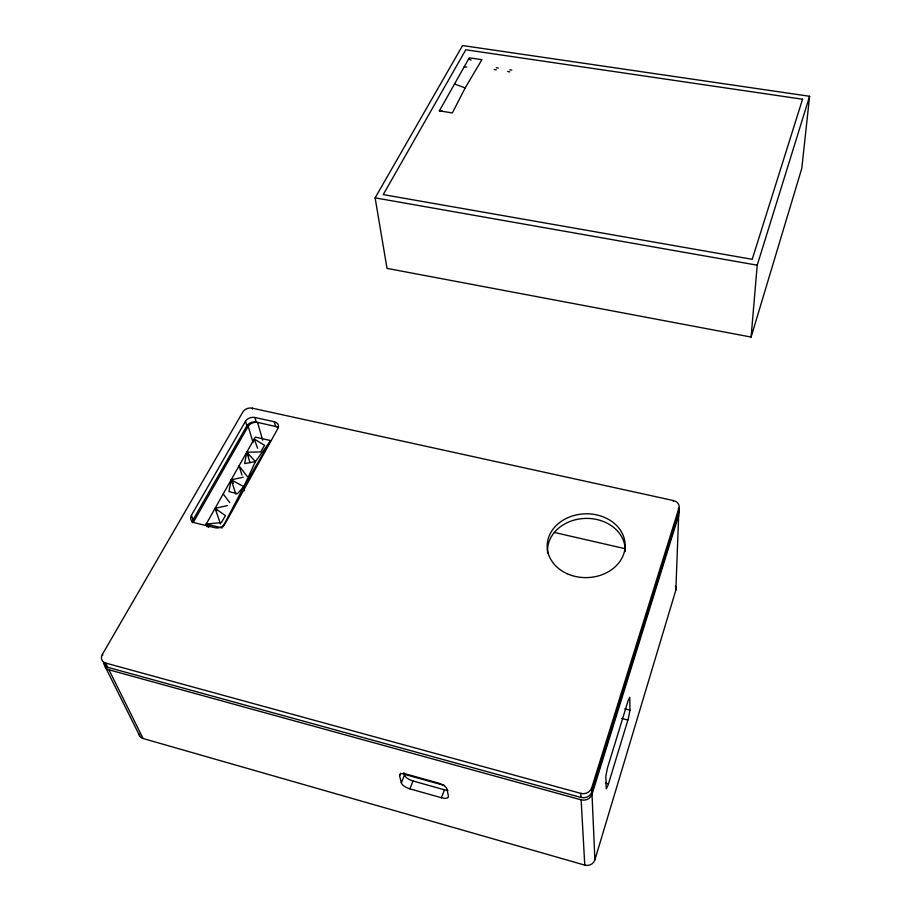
<?xml version="1.0" encoding="UTF-8"?>
<svg xmlns="http://www.w3.org/2000/svg" width="911" height="911" viewBox="0 0 911 911"><rect width="100%" height="100%" fill="white"/><g stroke="black" fill="none" stroke-linecap="round" stroke-linejoin="round"><path stroke-width="1.37" d="M629.968 710.17L628.465 718.027A10.693 1.366 -77 0 1 627.895 720.043L608.468 783.836A11.126 1.446 -76.7 0 1 607.853 785.737L606.259 788.789L605.815 776.218L607.386 768.269A11.205 1.469 -76.7 0 1 608.013 766.117L627.804 701.709A10.761 1.389 -77 0 1 628.385 699.921L629.786 697.245L629.968 710.17L624.821 708.838M673.309 501.403L673.343 500.538L252.267 408.162A7.208 5.215 -15.8 0 0 242.873 411.943L102.396 654.337A8.518 6.536 -28.3 0 0 105.608 663.049L107.714 667.308L580.99 797.444A8.791 8.153 0.7 0 0 591.911 791.898L678.775 512.688L678.957 508.076A7.698 6.126 3.3 0 0 673.343 500.538M139.098 733.947A7.914 6.32 -31.2 0 0 143.084 738.514L584.782 865.12A8.153 7.812 4.4 0 0 594.894 859.836L675.848 590.077L678.672 515.387A7.652 6.115 3.4 0 0 678.171 511.299M751.097 337.059L757.212 265.192L809.606 96.281L462.572 45.55L375.116 197.858L387.016 268.381L751.097 337.059L801.794 168.341L809.606 96.281M257.631 448.201L254.203 439L264.6 445.331L260.671 451.947L246.767 452.175L244.638 463.597L255.422 461.615L270.704 440.571L255.274 437.098L206.216 524.041L207.15 526.672M243.191 477.239L231.178 479.801L228.923 491.564L237.429 493.705L243.818 486.656L270.704 440.571M594.894 859.836L592.013 794.301L678.672 515.387M591.911 791.898L591.729 787.81L678.957 508.076M400.669 773.234L399.599 775.865L401.33 782.891A8.21 3.325 22.5 0 0 409.87 788.846L441.448 797.751L444.477 789.814A8.233 3.382 22 0 0 447.916 790.384M409.87 788.846L412.99 780.989A8.188 3.348 22.4 0 1 404.495 775.033L403.926 772.676M401.33 782.891L404.495 775.033M465.179 87.923L452.368 112.918L439.364 110.857L469.29 57.814L481.896 59.682L465.179 87.923L454.521 84.006M222.922 526.695L243.818 486.656L255.422 461.615L246.767 452.175L250.047 462.697M193.178 522.538L248.202 426.302A7.197 5.261 -16 0 1 257.574 422.51L262.687 440.229M192.267 522.686A7.698 5.796 -20.5 0 1 193.052 519.828L246.847 425.892A7.231 5.272 -16 0 1 256.253 422.089L278.367 427.122M191.412 515.341L245.48 421.292A7.254 5.284 -16 0 1 254.932 417.489L274.325 421.77A7.265 5.329 -15.4 0 1 277.889 428.489L225.222 523.518A7.732 5.853 -19.9 0 1 215.133 527.776L194.795 522.823A7.721 5.796 -20.4 0 1 191.412 515.341L193.052 519.828M227.34 505.628L215.098 508.304L220.496 523.984M439.364 110.857L441.949 110.652M464.063 67.084L466.785 67.05M496.267 67.79L498.294 68.074M509.796 69.805L511.823 70.09M375.116 197.858L757.212 265.192M507.689 71.479L509.739 71.889M494.161 69.452L496.199 69.862M554.321 532.445L624.821 548.627M222.261 527.947L206.216 524.041L208.653 527.458M621.45 718.369L627.895 720.043M605.826 783.118L608.468 783.836M105.608 663.049L580.762 793.367A8.825 8.176 0.6 0 0 591.729 787.81M104.822 663.72A8.461 6.514 -28.5 0 0 108.956 669.801L581.127 799.835A8.768 8.142 0.8 0 0 592.013 794.301M403.379 774.008L444.5 785.51M412.99 780.989L444.477 789.814M208.733 525.021L206.216 524.041L221.327 522.618L225.461 515.649L215.098 508.304L216.647 510.672M468.641 58.976L471.135 60.092M235.892 494.229L231.178 479.801L243.818 486.656L244.433 490.767M247.2 476.385L239.035 465.885L241.973 475.075M223.195 493.944L229.777 502.587M231.178 479.801L233.41 483.399M246.767 452.175L248.919 455.807M105.357 667.057L139.668 735.837M108.956 669.801L143.084 738.514M102.396 654.337L102.795 655.134M245.48 421.292L246.847 425.892M248.202 426.302L253.042 442.644M252.267 408.162L252.518 409.028M254.932 417.489L256.253 422.089M274.325 421.77L275.589 426.371A7.242 5.318 -15.5 0 1 278.231 427.623M580.762 793.367L580.99 797.444M581.127 799.835L584.782 865.12M678.274 508.6A7.675 6.126 3.3 0 1 678.775 512.688M107.714 667.308A8.484 6.525 -28.4 0 1 103.512 661.921M547.625 552.966A38.831 31.851 -1.3 0 1 585.864 518.405A38.831 31.851 -1.3 0 1 625.117 551.588M675.381 586.092A7.186 5.978 4.7 0 1 675.848 590.077M399.599 775.865A8.279 3.371 22.5 0 1 406.352 774.122L438.419 783.073A8.324 3.405 22 0 1 447.016 789.142L448.406 796.134A8.267 3.359 22 0 1 441.448 797.751M802.557 99.231L752.213 259.305L383.235 194.601L465.794 49.775L802.557 99.231M567.097 573.691A38.979 31.896 -1.4 0 0 625.14 544.994A38.979 31.896 -1.4 0 0 566.243 518.45A38.979 31.896 -1.4 0 0 567.097 573.691"/></g></svg>
